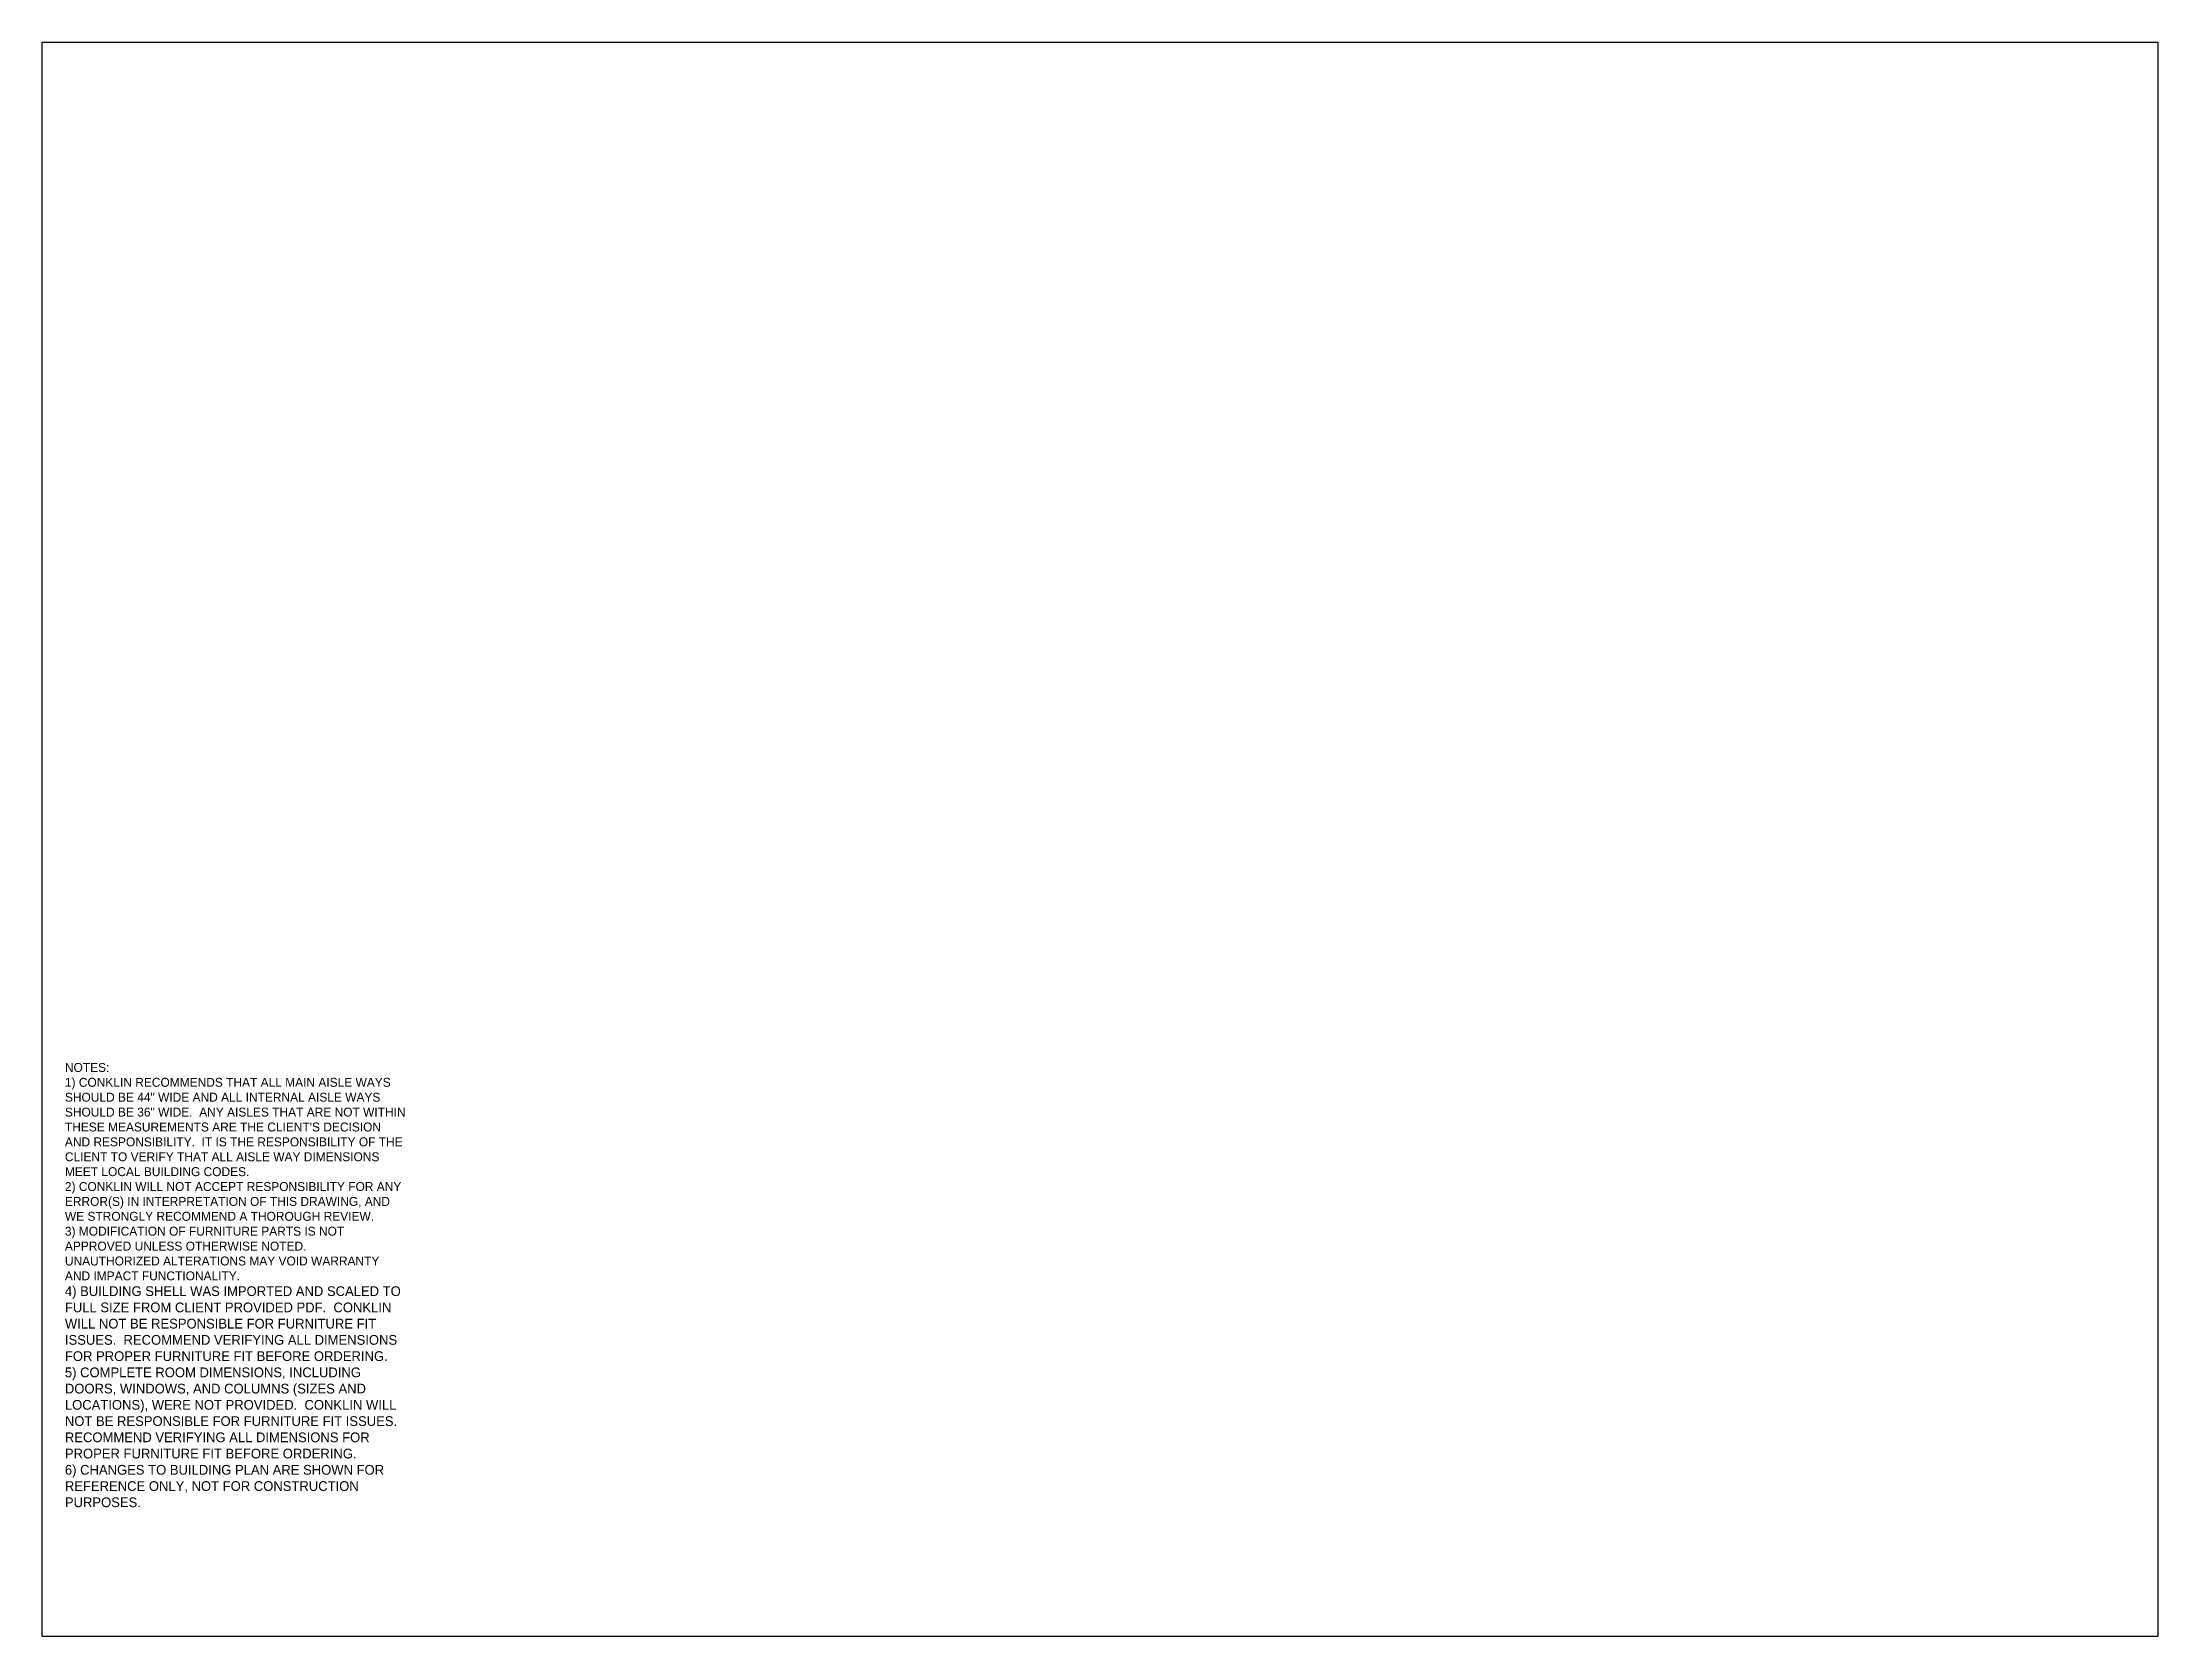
# Paper-space layout 'ADDITIONAL NOTE' of a CAD drawing. Header units: inches. Extents: x 0.1 to 10.2, y -0.1 to 7.6.
import ezdxf

# ---------------------------------------------------------------- set-up
doc = ezdxf.new("R2010")
doc.units = ezdxf.units.IN
doc.header["$LTSCALE"] = 9
doc.header["$MEASUREMENT"] = 0
doc.layers.add('A-FURN', color=7, linetype='Continuous')
doc.styles.get("Standard").update_dxf_attribs({"font": 'GOTHIC.TTF', "height": 6})

psp = doc.layouts.new('ADDITIONAL NOTE')

# ---------------------------------------------------------------- linework, layer by layer
at = {"layer": 'A-FURN', "color": 253, "true_color": 0xb0b0b0}
psp.add_lwpolyline([(0.066, 7.579), (10.245, 7.579), (10.245, -0.092), (0.066, -0.092)], close=True, dxfattribs=at)

# ---------------------------------------------------------------- texts
at = {"layer": 'A-FURN', "insert": (0.175, 2.668), "char_height": 0.046875, "width": 1.63915, "attachment_point": 1}
psp.add_mtext('{\\H0.91667x;NOTES:\\P1) CONKLIN RECOMMENDS THAT ALL MAIN AISLE WAYS SHOULD BE 44" WIDE AND ALL INTERNAL AISLE WAYS SHOULD BE 36" WIDE.  ANY AISLES THAT ARE NOT WITHIN THESE MEASUREMENTS ARE THE CLIENT\'S DECISION AND RESPONSIBILITY.  IT IS THE RESPONSIBILITY OF THE CLIENT TO VERIFY THAT ALL AISLE WAY DIMENSIONS MEET LOCAL BUILDING CODES.\\P2) CONKLIN WILL NOT ACCEPT RESPONSIBILITY FOR ANY ERROR(S) IN INTERPRETATION OF THIS DRAWING, AND WE STRONGLY RECOMMEND A THOROUGH REVIEW.\\P3) MODIFICATION OF FURNITURE PARTS IS NOT APPROVED UNLESS OTHERWISE NOTED.  UNAUTHORIZED ALTERATIONS MAY VOID WARRANTY AND IMPACT FUNCTIONALITY.\\P}4) BUILDING SHELL WAS IMPORTED AND SCALED TO FULL SIZE FROM CLIENT PROVIDED PDF.  CONKLIN WILL NOT BE RESPONSIBLE FOR FURNITURE FIT ISSUES.  RECOMMEND VERIFYING ALL DIMENSIONS FOR PROPER FURNITURE FIT BEFORE ORDERING.\\P5) COMPLETE ROOM DIMENSIONS, INCLUDING DOORS, WINDOWS, AND COLUMNS (SIZES AND LOCATIONS), WERE NOT PROVIDED.  CONKLIN WILL NOT BE RESPONSIBLE FOR FURNITURE FIT ISSUES.  RECOMMEND VERIFYING ALL DIMENSIONS FOR PROPER FURNITURE FIT BEFORE ORDERING.\\P6) CHANGES TO BUILDING PLAN ARE SHOWN FOR REFERENCE ONLY, NOT FOR CONSTRUCTION PURPOSES.', dxfattribs=at)

doc.saveas('drawing.dxf')
